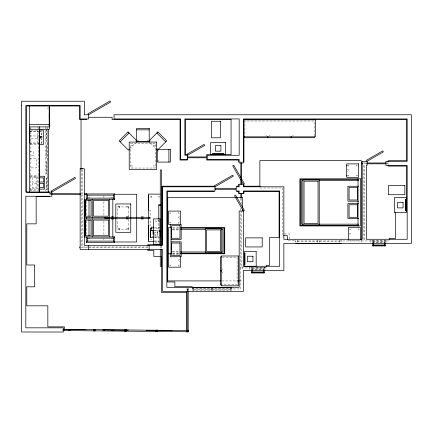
<?xml version="1.0" encoding="UTF-8"?>
<svg xmlns="http://www.w3.org/2000/svg" width="433" height="433" viewBox="0 0 433 433"><rect width="100%" height="100%" fill="white"/><g stroke="black" fill="none" stroke-linecap="round" stroke-linejoin="round"><path stroke-width="0.32" stroke-dasharray="2.17 1.62" d="M135.22 141.245L135.816 140.655M129.786 148.708L135.388 143.112M30.987 130.106L38.18 130.106M29.682 131.508L38.699 131.508M39.343 131.508L41.92 131.508L41.92 136.032M29.682 131.654L38.413 131.654M39.084 131.654L41.768 131.654L41.768 135.653M265.694 135.637L266.593 135.637M268.98 135.637L269.873 135.637M292.448 135.637L293.341 135.637M29.682 135.978L37.736 135.978L37.736 138.668L29.682 138.668M137.277 140.048L138.111 140.048L138.111 140.887M38.337 142.565L37.795 142.565L37.795 127.535M47.587 142.679L47.051 142.679L47.051 127.416M29.682 142.998L41.768 142.998L41.768 138.993M29.682 143.139L41.92 143.139L41.92 139.264M47.587 143.756L47.051 143.756L47.051 159.019L47.587 159.019M30.337 144.541L38.18 144.541M130.712 145.661L132.807 145.661L132.807 143.572M155.176 145.661L153.093 145.661L153.093 143.572M157.866 150.971L158.7 150.971M29.682 151.653L33.563 151.653L33.563 155.523L29.682 155.523M29.682 158.359L36.253 158.359L36.253 167.907L29.682 167.907M47.587 160.091L47.051 160.091L47.051 175.354L47.587 175.354M157.866 160.638L158.7 160.638L158.7 161.471M239.703 162.002L240.84 162.002M241.674 162.002L243.378 162.002M363.141 162.97L366.518 162.97M386.772 162.97L388.125 162.97M366.719 163.809L364.71 163.809L364.71 240.948L389.327 240.948M386.788 163.809L388.125 163.809L388.125 164.946M130.712 165.953L132.807 165.953L132.807 168.036M155.176 165.953L153.093 165.953L153.093 168.036M347.786 165.98L348.781 165.98L348.781 164.486M357.534 165.98L356.543 165.98L356.543 164.486M347.293 169.709L348.489 169.709L348.489 171.5L347.293 171.5M30.337 175.159L38.218 175.159M347.786 175.224L348.781 175.224L348.781 176.22M358.026 175.224L356.543 175.224L356.543 176.718M30.332 176.263L38.115 176.263M47.587 176.426L47.051 176.426L47.051 191.684M29.682 177.005L37.736 177.005L37.736 188.344L29.682 188.344M259.876 187.987L282.673 187.987L282.673 233.95L283.079 235.087M30.332 189.097L38.115 189.097M29.682 190.201L38.218 190.201M49.606 193.567L50.942 193.567M49.606 194.59L50.948 194.59M159.972 196.501L158.63 196.501L158.63 197.838L159.972 197.838M87.471 197.524L89.858 197.524L89.858 195.142M112.829 197.524L111.043 197.524L111.043 195.738M149.526 210.557L150.722 210.557L150.722 225.1L149.526 225.1M169.233 213.188L170.726 213.188L170.726 211.694M179.484 213.188L178.488 213.188L178.488 212.192M179.976 216.911L178.78 216.911L178.78 218.703L179.976 218.703M159.972 220.668L155.799 220.668L155.799 221.317L159.972 221.317M169.233 222.438L170.726 222.438L170.726 223.428M179.484 222.438L178.488 222.438L178.488 223.926M154.37 227.228L160.123 227.228M172.697 227.509L179.457 227.509M172.583 228.104L179.273 228.104M152.189 228.418L159.225 228.418M172.448 229.301L179.181 229.301M349.079 229.533L350.573 229.533L350.573 228.039M359.325 229.533L358.329 229.533L358.329 228.537M172.372 229.896L179.127 229.896M154.381 230.28L157.065 230.28L157.065 234.313L154.381 234.313M154.153 230.508L157.736 230.508L157.736 237.668L154.484 237.668M158.776 230.659L160.573 230.659M154.007 232.148L155.496 232.148L155.496 233.641L154.007 233.641M349.085 233.263L350.275 233.263L350.275 235.049L349.085 235.049M284.465 233.95L289.19 233.95L289.19 238.772M154.153 235.281L157.141 235.281L157.141 230.508M151.815 236.18L153.731 236.18M154.37 236.18L158.846 236.18M154.11 237.365L159.225 237.365M159.972 237.814L158.63 237.814L158.63 239.162L159.972 239.162M88.067 238.729L89.858 238.729L89.858 240.515M112.829 238.729L111.043 238.729L111.043 240.515M150.424 239.162L151.766 239.162M372.418 240.678L385.473 240.678M348.489 240.867L360.418 240.867M154.208 240.954L158.824 240.954M297.168 240.948L363.877 240.948L363.877 163.809M297.341 241.37L317.779 241.37M319.267 241.37L339.705 241.37M154.245 241.549L158.841 241.549M373.311 241.598L384.58 241.598M159.972 241.787L155.799 241.787L155.799 242.448L159.972 242.448M372.418 242.058L385.473 242.058M372.418 242.291L385.473 242.291M88.7 246.978L82.66 246.978L82.66 194.59M89.377 246.978L147.794 246.978M81.085 247.811L147.794 247.811M172.372 251.373L179.127 251.373M172.448 251.974L179.181 251.974M172.583 253.17L179.273 253.17M172.621 253.76L179.457 253.76M172.594 254.36L179.305 254.36M222.243 257.175L237.078 257.175L237.078 284.627L222.243 284.627M179.976 259.578L178.78 259.578L178.78 261.37L179.976 261.37M169.233 265.093L170.726 265.093L170.726 266.089M179.484 265.093L178.488 265.093L178.488 266.587M256.553 267.199L265.905 267.199L265.905 269.586M251.356 267.702L264.417 267.702M239.774 267.93L240.84 267.93L240.84 211.786M266.382 267.93L241.674 267.93L241.674 211.786M252.255 268.628L263.518 268.628M239.774 268.861L240.84 268.861L240.84 288.979L192.209 288.979M251.356 269.088L264.417 269.088M251.356 269.321L264.417 269.321M221.712 280.914L237.906 280.914M239.254 280.914L242.626 280.914M192.333 288.205L231.899 288.205M187.024 289.363L188.214 289.363L188.187 290.711M193.822 289.396L211.369 289.396M212.863 289.396L230.41 289.396M192.333 290.592L231.899 290.592M288.346 240.353L295.371 240.564L295.506 241.636L296.167 242.437M150.078 140.655L150.668 141.245M157.504 148.081L158.094 148.671M150.511 143.112L156.102 148.708M386.967 240.174L386.967 242.561M385.473 240.174L385.473 242.604M384.58 240.678L384.58 242.734M373.311 240.678L373.311 242.734M372.418 240.174L372.418 242.604M370.924 240.174L370.924 242.561M361.311 240.05L361.311 242.74M341.193 239.341L341.193 242.718M339.705 240.174L339.705 242.561M319.267 240.174L319.267 242.561M317.779 240.174L317.779 242.561M314.131 135.859L314.131 121.018L244.91 121.018L244.91 135.859M297.341 240.174L297.341 242.561M295.853 239.341L295.853 242.718M264.417 267.199L264.417 269.635M263.518 267.702L263.518 269.759M252.255 267.702L252.255 269.759M251.356 267.199L251.356 269.635M249.868 267.199L249.868 269.586M242.626 266.587L242.626 270.203M241.674 198.26L241.674 203.672M240.84 198.26L240.84 201.643M240.84 208.403L240.84 211.109M231.899 287.366L231.899 291.485M230.41 288.205L230.41 290.592M222.465 268.812L222.465 269.71M222.465 272.092L222.465 272.99M212.863 288.205L212.863 290.592M211.369 288.205L211.369 290.592M193.822 288.205L193.822 290.592M192.333 287.366L192.333 291.485M187.798 289.363L187.798 290.711M187.44 289.363L187.44 290.711M187.051 289.363L187.051 290.711M161.466 246.09L161.466 248.114M160.27 246.09L160.27 248.114M158.776 219.444L158.776 231.558M147.777 140.048L147.777 140.887M128.839 216.809L128.839 206.942L117.738 206.942L117.738 216.809M128.839 219.444L128.839 229.311L117.738 229.311L117.738 219.444M103.904 195.602L103.904 197.616M103.904 201.654L103.904 215.098M103.904 221.155L103.904 234.599M103.904 238.637L103.904 239.979M86.275 201.334L86.275 215.439M86.275 220.814L86.275 234.919M82.66 169.644L82.66 193.757M81.826 169.644L81.826 193.757M81.826 194.59L81.826 246.978M47.944 107.79L47.944 108.975M47.587 127.556L47.587 191.023M46.748 128.91L46.748 141.185L46.217 141.185L46.217 128.91M45.2 126.885L45.2 176.058M45.2 189.53L45.2 190.877M38.337 127.556L38.337 190.877M30.878 127.67L30.878 190.758M50.942 193.746L49.606 193.757L50.948 193.757M155.176 143.572L130.712 143.572L130.712 168.036L155.176 168.036L155.176 143.572M46.748 145.244L46.217 145.244L46.217 157.525L46.748 157.525L46.748 145.244M46.748 161.585L46.217 161.585L46.217 173.86L46.748 173.86L46.748 161.585M36.545 177.849L32.372 177.849L32.372 182.022L36.545 182.022L36.545 177.849M46.807 178.217L46.271 178.217L46.271 189.898L46.807 189.898L46.807 178.217M36.545 183.338L32.372 183.338L32.372 187.511L36.545 187.511L36.545 183.338M151.766 196.501L150.424 196.501L150.424 197.838L151.766 197.838L151.766 196.501M119.708 206.341L118.22 206.341L118.22 207.835L119.708 207.835L119.708 206.341M128.363 206.341L126.869 206.341L126.869 207.835L128.363 207.835L128.363 206.341M119.708 228.418L118.22 228.418L118.22 229.912L119.708 229.912L119.708 228.418M128.363 228.418L126.869 228.418L126.869 229.912L128.363 229.912L128.363 228.418M188.366 288.616L186.872 288.616L186.872 290.11L188.366 290.11L188.366 288.616"/><path stroke-width="0.65" d="M156.567 149.174L157.504 150.105L166.786 140.828L157.926 131.962L156.876 133.023L165.731 141.883M136.319 142.181L137.256 141.245L127.968 131.962L119.113 140.828L128.385 150.105L129.321 149.174M120.163 141.883L129.023 133.023L127.968 131.962M114.626 199.315L113.43 198.125L87.466 198.125L86.275 199.315L86.275 193.946L114.626 193.946L114.626 199.315L84.224 199.315L84.224 217.382L109.549 217.382L109.549 199.315M157.926 131.962L148.643 141.245L149.574 142.181M86.275 193.946L87.466 195.137L113.43 195.137L114.626 193.946M114.626 236.938L113.43 238.128L87.466 238.128L86.275 236.938L86.275 242.307L87.466 241.116L113.43 241.116L114.626 242.307L114.626 236.938L84.224 236.938L84.224 218.871L109.549 218.871L109.549 236.938M49.075 107.249L49.378 107.249M49.075 115.183L49.378 115.183M88.868 117.262L112.098 117.262L112.098 119.535L180.063 119.535L180.063 160.053L187.386 160.053L187.386 157.78L206.671 157.78L206.671 160.053L238.567 160.053L238.567 162.002M49.075 117.695L49.378 117.695M86.876 119.535L79.553 119.535L79.553 105.998L26.705 105.998L26.705 192.225L49.606 192.225M29.682 124.498L49.378 124.498M49.075 125.63L49.378 125.63M29.682 126.885L49.378 126.885M29.682 129.267L49.378 129.267L49.378 105.998M136.687 129.846L149.212 129.846M39.484 130.106L43.403 130.106L43.403 144.541L39.23 144.476L39.23 158.305L39.533 158.305M39.381 136.671L40.426 136.671L40.426 137.981L39.381 137.981M38.997 143.875L39.533 143.875M38.997 158.895L39.533 158.895M38.997 160.205L39.533 160.205M39.533 160.805L39.23 160.805L39.23 174.634L39.533 174.634M367.195 162.97L386.095 162.97M362.832 163.809L361.793 163.809L361.793 162.97M366.719 163.809L386.117 163.809M346.692 165.384L347.293 165.384M81.826 168.307L82.66 168.307M38.997 175.235L39.533 175.235M346.692 175.825L347.293 175.825M39.414 176.263L44.604 176.263L44.604 189.097L39.414 189.097M38.997 176.545L39.533 176.545M39.533 177.146L39.23 177.146L39.23 190.975L39.533 190.975M39.533 177.849L43.706 177.849L43.706 182.022L39.533 182.022M358.475 179.408L300.448 179.408L300.448 225.355L358.475 225.355M302.986 180.604L301.644 180.604L301.644 224.164L302.986 224.164M319.072 180.604L358.632 180.604M39.533 183.338L43.706 183.338L43.706 187.511L39.533 187.511M214.367 186.201L162.072 186.201L162.072 244.705M236.618 186.201L238.567 186.201L238.567 184.252M260.152 186.201L243.947 186.201L243.947 184.252M358.627 186.266L347.888 186.266L347.888 201.188L358.627 201.188M215.044 188.469L235.947 188.469M215.044 189.308L235.947 189.308M38.997 191.57L39.533 191.57M214.367 191.575L167.452 191.575L167.452 281.98L174.867 281.98L174.867 286.706L192.209 286.706L192.209 287.842M236.618 191.575L238.567 191.575L238.567 193.524L240.84 193.524L240.84 197.583M51.614 193.567L80.484 193.757M84.505 193.757L86.351 193.757L86.351 194.59L84.505 194.59M160.15 194.114L148.335 194.114L148.335 241.549L153.585 241.549M114.615 194.255L136.714 194.255L136.714 241.998L114.615 241.998M51.619 194.59L80.484 194.59M49.606 196.49L36.161 196.49L36.161 223.845L26.797 223.845L26.797 265.012L34.678 265.012L34.678 286.803L26.797 286.803L26.797 305.806L47.841 305.806L47.841 326.855L64.349 326.855L64.349 329.524L85.209 329.735M358.627 203.575L347.888 203.575L347.888 218.492L358.627 218.492M160.573 204.695L158.776 204.695L158.776 218.784M158.776 205.594L160.573 205.594M111.351 216.863L113.435 216.863M126.263 216.863L128.357 216.863M141.185 216.863L143.269 216.863M111.351 218.946L113.435 218.946M126.263 218.946L128.357 218.946M141.185 218.946L143.269 218.946M319.072 224.164L358.632 224.164M153.731 227.228L151.177 227.228L151.177 230.426M180.805 227.509L224.727 227.509L224.727 253.76L180.805 253.76M180.615 228.104L224.132 228.104L224.132 253.17L180.615 253.17M151.55 228.418L150.273 228.418L150.273 237.365M180.523 229.301L205.431 229.301M221.588 229.301L222.935 229.301L222.935 251.974L221.588 251.974M153.179 230.508L150.576 230.508L150.576 237.668L153.179 237.668M159.376 230.659L160.573 230.659M159.376 231.558L160.573 231.558M171.1 239.444L181.167 239.444L181.167 224.521L168.643 224.521L168.643 211.093L180.572 211.093L180.572 224.521M171.1 241.831L181.167 241.831L181.167 256.747L170.429 256.747L170.429 253.505M86.275 242.307L114.626 242.307M295.853 243.395L341.193 243.395M160.129 244.705L147.794 244.705L147.794 245.841M373.311 244.997L384.58 244.997M372.418 245.69L385.473 245.69M180.523 251.974L205.431 251.974M168.643 253.76L171.024 253.76L171.024 227.509L168.643 227.509L168.643 267.188L180.572 267.188L180.572 256.444M160.313 256.482L153.823 256.482L153.823 250.545L147.794 250.545L147.794 249.451M221.263 256.883L220.37 256.883L220.37 270.603L221.263 270.603M221.263 271.199L220.37 271.199L220.37 284.919L221.263 284.919M252.255 272.021L263.518 272.021M251.356 272.714L264.417 272.714M220.365 280.914L167.739 280.914L167.739 197.372L242.626 197.372L242.626 207.45M237.906 280.914L239.254 280.914M192.333 287.366L231.899 287.366M62.974 329.188L63.965 329.188L63.965 330.677L62.974 330.677M186.872 330.422L188.366 330.422L188.366 331.911L186.872 331.911L186.829 292.551L161.612 292.551L161.612 256.482M102.708 329.908L128.282 330.163M146.451 330.341L155.875 330.433M157.217 330.449L172.025 330.595M103.114 330.146L104.461 330.163M146.381 330.579L148.411 330.595M68.625 330.163L70.655 330.184M111.898 330.595L113.928 330.612M283.777 235.601L287.398 235.736L287.615 239.617M406.576 211.699L406.576 166.077L388.125 166.077L388.125 164.946M395.54 212.365L395.54 238.399L389.327 238.399L389.327 239.676M388.125 161.839L388.125 160.703L406.576 160.703L406.576 119.535L243.947 119.535L243.947 162.002M385.473 243.249L385.473 245.922L372.418 245.922L372.418 243.249M384.58 243.297L384.58 245.922M373.311 243.297L373.311 245.922M361.311 239.373L361.311 160.611L259.876 160.611L259.876 186.65M360.418 239.525L360.418 227.439L348.489 227.439L348.489 239.525M358.026 178.813L358.026 225.945M314.423 136.833L314.423 137.732L291.555 137.732L291.555 136.833M290.954 136.833L290.954 137.732L268.081 137.732L268.081 136.833M267.486 136.833L267.486 137.732L244.607 137.732L244.607 136.833M266.382 266.701L266.382 265.472L269.445 265.472L269.445 237.565L279.085 237.565L279.085 191.575L243.947 191.575L243.947 193.524L241.674 193.524L241.674 197.583M264.417 270.279L264.417 272.947L251.356 272.947L251.356 270.279M263.518 270.327L263.518 272.947M252.255 270.327L252.255 272.947M242.626 208.793L242.626 210.811M241.674 162.673L241.674 179.533M241.674 180.88L241.674 184.252M240.84 162.673L240.84 177.508M240.84 178.856L240.84 184.252M188.214 291.387L188.187 331.164L187.024 331.164L187.024 291.387M170.429 224.521L170.429 227.769M168.902 149.537L168.902 162.072M161.466 245.419L161.466 169.947L160.27 169.947L160.27 245.419M161.466 249.462L161.466 266.306L160.27 266.306L160.27 249.462M160.123 231.704L160.123 236.18M153.038 230.28L153.038 234.313M149.125 245.305L149.125 249.478M148.573 195.543L148.573 210.081M148.573 225.577L148.573 240.12M113.43 195.137L113.43 198.125M113.43 238.128L113.43 241.116M112.829 199.315L112.829 217.453M112.829 218.8L112.829 236.938M92.245 199.315L92.245 217.382M92.245 218.871L92.245 236.938M88.998 200.506L88.998 216.186M88.998 220.067L88.998 235.747M88.597 245.305L88.597 249.478M87.466 195.137L87.466 198.125M87.466 238.128L87.466 241.116M86.275 217.453L86.275 218.8M85.415 200.511L85.415 216.191M85.415 220.061L85.415 235.741M81.041 119.535L81.041 169.341M79.737 246.978L79.737 247.811M49.194 106.588L49.194 126.284M48.485 129.581L48.485 192.225M39.533 126.885L39.533 192.225M39.349 129.499L39.349 191.624M29.834 127.535L29.834 142.565M29.682 105.998L29.682 192.225M21.65 105.49L21.65 332.003L63.283 332.003L63.283 327.83L25.823 327.83L25.823 196.257L51.808 196.257L51.808 192.084L51.213 191.05L74.92 177.362L75.515 178.396L51.808 192.084L25.823 192.084L25.823 105.49L80.154 105.49L80.154 118.934L88.597 118.934L88.597 114.761L88.002 113.727L110.042 100.997L110.637 102.031L88.597 114.761L84.327 114.761L84.327 101.225L21.65 101.225L21.65 105.49M80.154 168.724L80.154 249.478L162.678 249.478L162.678 291.485L243.341 291.485L243.341 270.528L283.859 270.528L283.859 243.454L411.35 243.454L411.35 114.761L114.047 114.761L114.047 118.934L180.664 118.934L180.664 159.447L187.624 159.447L187.624 155.279L187.029 154.245L204.073 144.406L204.668 145.439L187.624 155.279L184.837 155.279L184.837 118.934L239.173 118.934L239.173 155.279L207.304 155.279L207.304 159.447L239.173 159.447L239.173 162.987L243.341 162.987L243.341 118.934L407.177 118.934L407.177 161.303L385.9 161.303L385.9 165.476L407.177 165.476L407.177 239.281L366.383 239.281L366.383 165.476L367.076 165.476L367.076 161.303L366.48 160.27L382.777 150.857L383.378 151.891L367.076 161.303L362.21 161.303L362.21 239.281L283.859 239.281L283.859 186.802L243.341 186.802L243.341 184.242L232.716 165.834L233.75 165.238L244.374 183.641L243.341 184.242L239.173 184.242L239.173 186.802L236.18 186.802L236.18 190.975L239.173 190.975L239.173 193.318L243.341 193.318L243.341 190.975L279.691 190.975L279.691 266.263L243.341 266.263L243.341 211.066L234.47 195.694L235.503 195.099L244.374 210.465L243.341 211.066L239.173 211.066L239.173 287.312L166.851 287.312L166.851 190.975L215.001 190.975L215.001 186.802L214.405 185.768L232.743 175.181L233.338 176.215L215.001 186.802L162.678 186.802L162.678 245.311L84.327 245.311L84.327 168.724L80.154 168.724M63.229 329.334L63.213 330.531L187.613 331.765L187.624 330.568L63.229 329.334M231.06 119.535L185.438 119.535L185.438 154.673L187.386 154.673L187.386 156.946L206.671 156.946L206.671 154.673L231.06 154.673L231.06 119.535M315.316 119.827L243.714 119.827L243.714 136.833L315.316 136.833L315.316 119.827M220.462 121.262L211.391 121.262L211.391 137.791L220.462 137.791L220.462 121.262M149.212 128.357L136.687 128.357L136.687 141.483L149.212 141.483L149.212 128.357M41.92 136.606L40.724 136.606L40.724 138.04L41.92 138.04L41.92 136.606M156.67 142.078L129.218 142.078L129.218 169.525L156.67 169.525L156.67 142.078M225.609 142.452L210.687 142.452L210.687 154.381L225.609 154.381L225.609 142.452M220.895 145.672L215.401 145.672L215.401 151.16L220.895 151.16L220.895 145.672M170.391 149.537L157.266 149.537L157.266 162.072L170.391 162.072L170.391 149.537M223.818 153.634L212.484 153.634L212.484 154.083L223.818 154.083L223.818 153.634M358.627 163.891L346.692 163.891L346.692 177.319L358.627 177.319L358.627 163.891M360.418 178.813L299.853 178.813L299.853 225.945L360.418 225.945L360.418 178.813M319.245 179.998L302.835 179.998L302.835 224.759L319.245 224.759L319.245 179.998M318.049 181.194L304.031 181.194L304.031 223.563L318.049 223.563L318.049 181.194M404.844 185.654L388.32 185.654L388.32 194.726L404.844 194.726L404.844 185.654M357.436 187.462L349.085 187.462L349.085 199.997L357.436 199.997L357.436 187.462M406.278 197.681L394.349 197.681L394.349 212.603L406.278 212.603L406.278 197.681M405.981 199.478L405.537 199.478L405.537 210.811L405.981 210.811L405.981 199.478M91.054 200.511L85.209 200.506L85.209 216.186L91.054 216.191L91.054 200.511M108.358 200.506L93.436 200.506L93.441 216.191L108.358 216.186L108.358 200.506M403.058 202.4L397.57 202.4L397.57 207.889L403.058 207.889L403.058 202.4M130.75 203.954L115.828 203.954L115.828 232.299L130.75 232.299L130.75 203.954M357.436 204.771L349.085 204.771L349.085 217.296L357.436 217.296L357.436 204.771M149.688 217.306L104.932 217.306L104.932 218.497L149.688 218.497L149.688 217.306M159.972 218.871L153.412 218.871L153.412 244.234L159.972 244.234L159.972 218.871M91.054 220.061L85.209 220.067L85.209 235.747L91.054 235.741L91.054 220.061M108.358 220.067L93.436 220.067L93.436 235.747L108.358 235.747L108.353 220.061M179.976 225.717L171.625 225.717L171.625 238.253L179.976 238.253L179.976 225.717M221.745 228.7L205.334 228.7L205.334 252.569L221.745 252.569L221.745 228.7M220.549 229.891L206.53 229.891L206.53 251.378L220.549 251.378L220.549 229.891M262.198 237.869L245.668 237.869L245.668 246.94L262.198 246.94L262.198 237.869M179.976 243.027L171.625 243.027L171.625 255.551L179.976 255.551L179.976 243.027M256.168 251.524L244.234 251.524L244.234 266.436L256.168 266.436L256.168 251.524M244.986 253.31L244.537 253.31L244.537 264.65L244.986 264.65L244.986 253.31M238.28 255.99L221.263 255.99L221.263 285.823L238.28 285.823L238.28 255.99M252.948 256.239L247.465 256.239L247.465 261.721L252.948 261.721L252.948 256.239M95.065 329.497L93.577 329.497L93.577 330.985L95.065 330.985L95.065 329.497M126.165 329.805L124.677 329.805L124.677 331.294L126.165 331.294L126.165 329.805M157.266 330.114L155.772 330.114L155.772 331.602L157.266 331.602L157.266 330.114"/></g></svg>
